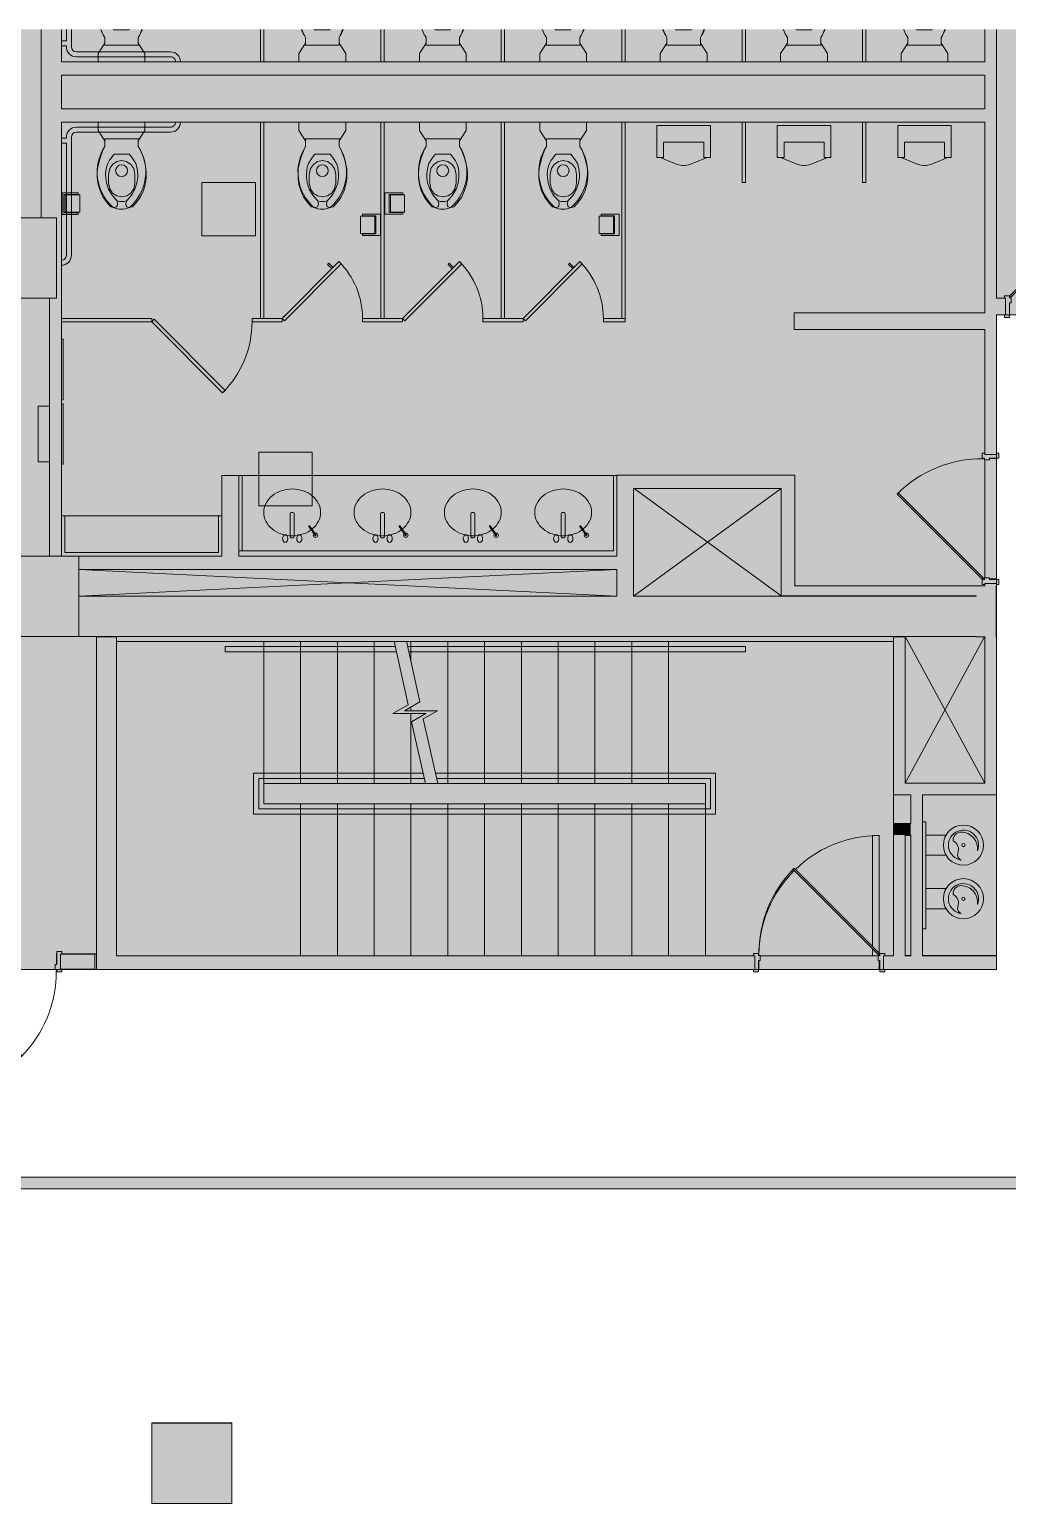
# Model space of a CAD drawing. Header units: inches. Extents: x 0 to 1865, y 0 to 1094.
# Drawn here: x 1032.5 to 1324.8, y 653.4 to 1093.8 of the extents above; entities that cross this region are included whole.
import ezdxf

# ---------------------------------------------------------------- set-up
doc = ezdxf.new("R2010")
doc.units = ezdxf.units.IN
doc.header["$MEASUREMENT"] = 0
for name, color, linetype, lineweight in [('A-DETL', 90, 'Continuous', 9), ('A-DETL-GENF', 92, 'Continuous', 9), ('A-DOOR', 31, 'Continuous', 13), ('A-WALL', 113, 'Continuous', 13), ('A-WALL-PATT', 111, 'Continuous', 13), ('B-CL', 7, 'Continuous', 9), ('CORE', 7, 'Continuous', 9), ('I-WALL', 2, 'Continuous', 13), ('S-COLS', 52, 'Continuous', 13), ('Victor Bldg - 5th Floor_LINK_dwg', 8, 'Continuous', 9)]:
    doc.layers.add(name, color=color, linetype=linetype, lineweight=lineweight)

# ---------------------------------------------------------------- blocks, each defined once
blk = doc.blocks.new('Victor Bldg - 5th Floor_LINK_dwg_DRL36-8067910-Level XX  DEMOLITION')
at = {"layer": 'CORE'}
for p, q in [((0, 36), (0, 0.8)), ((0, 0.7), (0, 0.13))]:
    blk.add_line(p, q, dxfattribs=at)
at = {"layer": 'CORE', "flags": 128}
for points in [[(-2, 2.8), (-2, 36), (0, 36)], [(-0.32, 0), (-2, 0), (-2, 2.1)]]:
    blk.add_lwpolyline(points, dxfattribs=at)
at = {"layer": 'CORE'}
for start, end in [(93.1798, 134.0968), (134.8935, 179.8004)]:
    blk.add_arc((0, 0), 36, start, end, dxfattribs=at)
blk = doc.blocks.new('Victor Bldg - 5th Floor_LINK_dwg_AH13F-8067911-Level XX  DEMOLITION')
at = {"layer": 'CORE'}
for p, q in [((1110.41, 949.08), (1110.41, 942.39)), ((1111.28, 949.53), (1110.71, 949.53)), ((1111.58, 942.39), (1111.58, 949.08)), ((1110.71, 941.94), (1111.28, 941.94))]:
    blk.add_line(p, q, dxfattribs=at)
for centre, start_param, end_param in [((1110.71, 949.08), 0, 1.570796), ((1111.28, 949.08), 4.712389, 6.283185), ((1110.71, 942.39), 1.570796, 3.141593), ((1111.28, 942.39), 3.141593, 4.712389)]:
    blk.add_ellipse(centre, major_axis=(0, 0.45), ratio=0.666667, start_param=start_param, end_param=end_param, dxfattribs=at)
for centre in [(1108.92, 941.72), (1113.12, 941.72)]:
    blk.add_ellipse(centre, major_axis=(0, 1.17), ratio=0.666667, dxfattribs=at)
blk = doc.blocks.new('Victor Bldg - 5th Floor_LINK_dwg_AH13F-8067912-Level XX  DEMOLITION')
at = {"layer": 'CORE'}
for p, q in [((1137.41, 949.08), (1137.41, 942.39)), ((1138.28, 949.53), (1137.71, 949.53)), ((1138.58, 942.39), (1138.58, 949.08)), ((1137.71, 941.94), (1138.28, 941.94))]:
    blk.add_line(p, q, dxfattribs=at)
for centre, start_param, end_param in [((1137.71, 949.08), 0, 1.570796), ((1138.28, 949.08), 4.712389, 6.283185), ((1137.71, 942.39), 1.570796, 3.141593), ((1138.28, 942.39), 3.141593, 4.712389)]:
    blk.add_ellipse(centre, major_axis=(0, 0.45), ratio=0.666667, start_param=start_param, end_param=end_param, dxfattribs=at)
for centre in [(1135.92, 941.72), (1140.12, 941.72)]:
    blk.add_ellipse(centre, major_axis=(0, 1.17), ratio=0.666667, dxfattribs=at)
blk = doc.blocks.new('Victor Bldg - 5th Floor_LINK_dwg_AH13F-8067913-Level XX  DEMOLITION')
at = {"layer": 'CORE'}
for p, q in [((1191.41, 949.08), (1191.41, 942.39)), ((1192.28, 949.53), (1191.71, 949.53)), ((1192.58, 942.39), (1192.58, 949.08)), ((1191.71, 941.94), (1192.28, 941.94))]:
    blk.add_line(p, q, dxfattribs=at)
for centre, start_param, end_param in [((1191.71, 949.08), 0, 1.570796), ((1192.28, 949.08), 4.712389, 6.283185), ((1191.71, 942.39), 1.570796, 3.141593), ((1192.28, 942.39), 3.141593, 4.712389)]:
    blk.add_ellipse(centre, major_axis=(0, 0.45), ratio=0.666667, start_param=start_param, end_param=end_param, dxfattribs=at)
for centre in [(1189.92, 941.72), (1194.12, 941.72)]:
    blk.add_ellipse(centre, major_axis=(0, 1.17), ratio=0.666667, dxfattribs=at)
blk = doc.blocks.new('Victor Bldg - 5th Floor_LINK_dwg_AH13F-8067914-Level XX  DEMOLITION')
at = {"layer": 'CORE'}
for p, q in [((1164.41, 949.08), (1164.41, 942.39)), ((1165.28, 949.53), (1164.71, 949.53)), ((1165.58, 942.39), (1165.58, 949.08)), ((1164.71, 941.94), (1165.28, 941.94))]:
    blk.add_line(p, q, dxfattribs=at)
for centre, start_param, end_param in [((1164.71, 949.08), 0, 1.570796), ((1165.28, 949.08), 4.712389, 6.283185), ((1164.71, 942.39), 1.570796, 3.141593), ((1165.28, 942.39), 3.141593, 4.712389)]:
    blk.add_ellipse(centre, major_axis=(0, 0.45), ratio=0.666667, start_param=start_param, end_param=end_param, dxfattribs=at)
for centre in [(1162.92, 941.72), (1167.12, 941.72)]:
    blk.add_ellipse(centre, major_axis=(0, 1.17), ratio=0.666667, dxfattribs=at)
blk = doc.blocks.new('Victor Bldg - 5th Floor_LINK_dwg_TOILETWP-8067920-Level XX  DEMOLITION')
at = {"layer": 'CORE', "flags": 128}
for points in [[(7.25, 5), (5.62, 5), (2.5, 7), (0, 7)], [(5.43, 5.11), (4.97, 5.11), (4.97, -5.04), (5.43, -5.04)], [(8.12, -5.46), (10.63, -6.42), (12.51, -6.92), (13.83, -7.19), (15.03, -7.26), (16.87, -7.26), (18.65, -6.98), (20.47, -6.44), (22.28, -5.58), (23.44, -4.8), (24.31, -4.1), (25.28, -3.19), (25.51, -2.28), (25.47, -2.01), (25.3, -1.48), (24.97, -1.3), (24.53, -1.17), (23.54, -1.33), (22.24, -2.55), (21.51, -3.05), (20.03, -3.89), (18.15, -4.51), (16.56, -4.74), (15.6, -4.76), (14.51, -4.67), (13.47, -4.49), (12.4, -4.14), (11.6, -3.67), (10.47, -2.94), (9.53, -2.21), (9.53, 2.3), (10.47, 3.03), (11.6, 3.77), (12.4, 4.23), (13.47, 4.59), (14.51, 4.77), (15.6, 4.85), (16.56, 4.84), (18.15, 4.6), (20.03, 3.98), (21.51, 3.14), (22.24, 2.64), (23.54, 1.43), (24.53, 1.27), (24.97, 1.39), (25.3, 1.57), (25.47, 2.11), (25.51, 2.37), (25.28, 3.28), (24.31, 4.19), (23.44, 4.89), (22.28, 5.68), (20.47, 6.53), (18.65, 7.07), (16.87, 7.35), (15.03, 7.35), (13.83, 7.28), (12.51, 7.01), (10.63, 6.51), (8.12, 5.55)], [(22.31, -0.02), (21.99, 1.55), (21.18, 2.81), (19.9, 3.63), (18.1, 4), (15.65, 4), (13.85, 3.63), (12.61, 2.77), (11.74, 1.51), (11.44, 0)], [(22.31, 0.11), (21.99, -1.46), (21.18, -2.72), (19.9, -3.54), (18.1, -3.9), (15.65, -3.9), (13.85, -3.54), (12.61, -2.68), (11.74, -1.41), (11.44, 0.09)], [(0, -7), (2.5, -7), (5.62, -5), (7.25, -5)]]:
    blk.add_lwpolyline(points, dxfattribs=at)
at = {"layer": 'CORE'}
blk.add_circle((14.5, 0), 1.77, dxfattribs=at)
for centre, radius, start, end in [((14.87, -6.83), 14.07, 40.8531, 122.7754), ((18.78, 0), 4.96, 344.4353, 16.8577), ((20.02, 0), 5.98, 335.3815, 23.3669), ((14.91, 6.75), 14.03, 236.9216, 318.7734)]:
    blk.add_arc(centre, radius, start, end, dxfattribs=at)
blk = doc.blocks.new('Victor Bldg - 5th Floor_LINK_dwg_AG131-8067921-Level XX  DEMOLITION')
at = {"layer": 'CORE'}
for p, q in [((1257, 1055.54), (1262.11, 1053.49)), ((1271, 1055.54), (1265.89, 1053.49))]:
    blk.add_line(p, q, dxfattribs=at)
at = {"layer": 'CORE', "flags": 128}
blk.add_lwpolyline([(1256, 1055.54), (1256, 1065.14), (1272, 1065.14), (1272, 1055.54), (1270, 1055.54), (1270, 1060.16), (1258, 1060.16), (1258, 1055.54)], close=True, dxfattribs=at)
at = {"layer": 'CORE'}
blk.add_ellipse((1264, 1056.13), major_axis=(4, 0), ratio=0.75, start_param=4.220783, end_param=5.203995, dxfattribs=at)
blk = doc.blocks.new('Victor Bldg - 5th Floor_LINK_dwg_AG131-8067922-Level XX  DEMOLITION')
at = {"layer": 'CORE'}
for p, q in [((1221, 1055.54), (1226.11, 1053.49)), ((1235, 1055.54), (1229.89, 1053.49))]:
    blk.add_line(p, q, dxfattribs=at)
at = {"layer": 'CORE', "flags": 128}
blk.add_lwpolyline([(1220, 1055.54), (1220, 1065.14), (1236, 1065.14), (1236, 1055.54), (1234, 1055.54), (1234, 1060.16), (1222, 1060.16), (1222, 1055.54)], close=True, dxfattribs=at)
at = {"layer": 'CORE'}
blk.add_ellipse((1228, 1056.13), major_axis=(4, 0), ratio=0.75, start_param=4.220783, end_param=5.203995, dxfattribs=at)
blk = doc.blocks.new('Victor Bldg - 5th Floor_LINK_dwg_AG131-8067923-Level XX  DEMOLITION')
at = {"layer": 'CORE'}
for p, q in [((1293, 1055.54), (1298.11, 1053.49)), ((1307, 1055.54), (1301.89, 1053.49))]:
    blk.add_line(p, q, dxfattribs=at)
at = {"layer": 'CORE', "flags": 128}
blk.add_lwpolyline([(1292, 1055.54), (1292, 1065.14), (1308, 1065.14), (1308, 1055.54), (1306, 1055.54), (1306, 1060.16), (1294, 1060.16), (1294, 1055.54)], close=True, dxfattribs=at)
at = {"layer": 'CORE'}
blk.add_ellipse((1300, 1056.13), major_axis=(4, 0), ratio=0.75, start_param=4.220783, end_param=5.203995, dxfattribs=at)
blk = doc.blocks.new('Victor Bldg - 5th Floor_LINK_dwg_TOILETWP-V1-Level XX  DEMOLITION')
at = {"layer": 'CORE'}
for p, q in [((9.67, 6.15), (8.12, 5.55)), ((8.12, -5.46), (9.67, -6.06))]:
    blk.add_line(p, q, dxfattribs=at)
at = {"layer": 'CORE', "flags": 128}
for points in [[(7.25, 5), (5.63, 5), (2.5, 7), (0, 7)], [(5.43, 5.11), (4.97, 5.11), (4.97, -5.04), (5.43, -5.04)], [(9.67, -2.32), (9.53, -2.21), (9.53, 2.3), (9.67, 2.42)], [(0, -7), (2.5, -7), (5.63, -5), (7.25, -5)]]:
    blk.add_lwpolyline(points, dxfattribs=at)
at = {"layer": 'CORE'}
for centre, radius, start, end in [((14.87, -6.83), 14.07, 111.6848, 122.7754), ((14.91, 6.75), 14.03, 236.9216, 248.0767)]:
    blk.add_arc(centre, radius, start, end, dxfattribs=at)
blk = doc.blocks.new('Victor Bldg - 5th Floor_LINK_dwg-6972324-Level XX  DEMOLITION')
at = {"layer": 'B-CL'}
blk.add_line((1069, 677.43), (1069, 677.5), dxfattribs=at)
at = {"layer": 'B-CL', "flags": 128}
blk.add_lwpolyline([(1069, 677.5), (1093, 677.5), (1093, 677.43)], dxfattribs=at)
at = {"layer": 'CORE'}
for p, q in [((1044.99, 1088.61), (1044.99, 1093.8)), ((1101.5, 1093.8), (1101.5, 1084.12)), ((1102.5, 1093.8), (1102.5, 1084.12)), ((1137.5, 1093.8), (1137.5, 1084.12)), ((1138.5, 1093.8), (1138.5, 1084.12)), ((1173.5, 1093.8), (1173.5, 1084.12)), ((1174.5, 1093.8), (1174.5, 1084.12)), ((1209.5, 1093.8), (1209.5, 1084.12)), ((1210.5, 1093.8), (1210.5, 1084.12)), ((1245.5, 1093.8), (1245.5, 1084.12)), ((1246.5, 1093.8), (1246.5, 1084.12)), ((1281.5, 1093.8), (1281.5, 1084.12)), ((1282.5, 1093.8), (1282.5, 1084.12)), ((1074.63, 1087.12), (1046.48, 1087.12)), ((1046.48, 1085.63), (1074.63, 1085.63)), ((1101.5, 1007.5), (1101.5, 1066.12)), ((1102.5, 1007.5), (1102.5, 1066.12)), ((1137.5, 1007.5), (1137.5, 1066.12)), ((1138.5, 1007.5), (1138.5, 1066.12)), ((1173.5, 1007.5), (1173.5, 1066.12)), ((1174.5, 1007.5), (1174.5, 1066.12)), ((1209.5, 1007.5), (1209.5, 1066.12)), ((1044.99, 1061.64), (1044.99, 1026.34)), ((1046.48, 1064.62), (1074.63, 1064.62)), ((1074.63, 1063.13), (1046.48, 1063.13)), ((1044.98, 1045.03), (1046.48, 1045.03)), ((1044.98, 1044.53), (1046.48, 1044.53)), ((1044.98, 1044.43), (1046.48, 1044.43)), ((1043.5, 1026.28), (1043.5, 1038.78)), ((1046.48, 1039.2), (1044.98, 1039.2)), ((1044.98, 1039.03), (1046.48, 1039.03)), ((1044.98, 1038.53), (1046.48, 1038.53)), ((1318, 965.19), (1318, 929.94)), ((1319.38, 965.63), (1321.5, 965.63)), ((1095, 960.5), (1208, 960.5)), ((1096, 960.5), (1096, 938)), ((1257.13, 956.69), (1213, 924.5)), ((1213.26, 956.69), (1257.19, 924.64)), ((1090, 948.5), (1042, 948.5)), ((1047.22, 924.51), (1208, 932.5)), ((1208, 924.5), (1047.22, 932.49)), ((1319.38, 929.63), (1321.5, 929.63)), ((1261.18, 927.62), (1318, 927.62)), ((1321.5, 912.38), (1321.5, 927.56)), ((1257.38, 924.56), (1257.38, 924.5)), ((1052.5, 912.5), (1052.5, 912.38)), ((1294.25, 912.38), (1294.25, 912.5)), ((1318, 868.63), (1294.25, 912.5)), ((1317.93, 912.38), (1294.25, 868.63)), ((1290.75, 911), (1058.5, 911)), ((1113.5, 868.5), (1113.5, 911)), ((1124.5, 868.5), (1124.5, 911)), ((1135.5, 868.5), (1135.5, 911)), ((1146.5, 904.93), (1146.5, 911)), ((1157.5, 868.5), (1157.5, 911)), ((1168.5, 868.5), (1168.5, 911)), ((1179.5, 868.5), (1179.5, 911)), ((1190.5, 868.5), (1190.5, 911)), ((1201.5, 868.5), (1201.5, 911)), ((1212.5, 868.5), (1212.5, 911)), ((1223.5, 868.5), (1223.5, 911)), ((1146.5, 890.27), (1146.5, 891.38)), ((1146.5, 868.5), (1146.5, 889.43)), ((1150.23, 871.6), (1099.4, 871.6)), ((1290.75, 856.63), (1290.75, 865.13)), ((1103.05, 862.5), (1102.5, 862.5)), ((1113.5, 817), (1113.5, 862.5)), ((1124.5, 817), (1124.5, 862.5)), ((1135.5, 817), (1135.5, 862.5)), ((1146.5, 817), (1146.5, 862.5)), ((1157.5, 817), (1157.5, 862.5)), ((1168.5, 817), (1168.5, 862.5)), ((1179.5, 817), (1179.5, 862.5)), ((1190.5, 817), (1190.5, 862.5)), ((1201.5, 817), (1201.5, 862.5)), ((1212.5, 817), (1212.5, 862.5)), ((1223.5, 817), (1223.5, 862.5)), ((1294.25, 853), (1295.88, 853)), ((1300.38, 853.12), (1306.68, 853.12)), ((1300.38, 847.12), (1306.68, 847.12)), ((1300.38, 837.12), (1306.68, 837.12)), ((1300.38, 831.12), (1306.68, 831.12)), ((1052.5, 817.63), (1042.13, 817.63)), ((1250.88, 817), (1286.13, 817)), ((1295.88, 817.13), (1294.25, 817.13)), ((1321.5, 817), (1321.5, 817.13)), ((1042.13, 813), (1052.5, 813))]:
    blk.add_line(p, q, dxfattribs=at)
at = {"layer": 'CORE', "flags": 128}
for points in [[(1043.5, 1093.8), (1043.5, 1090.39), (1042, 1090.39)], [(1042, 1088.9), (1043.5, 1088.9), (1043.5, 1088.61)], [(1210.5, 1007.5), (1204, 1007.5), (1204, 1006.5), (1210.5, 1006.5), (1210.5, 1066.12)], [(1245.5, 1066.12), (1245.5, 1048.12), (1246.5, 1048.12), (1246.5, 1066.12)], [(1281.5, 1066.12), (1281.5, 1048.12), (1282.5, 1048.12), (1282.5, 1066.12)], [(1042, 1061.35), (1043.5, 1061.35), (1043.5, 1061.64)], [(1043.5, 1026.34), (1043.5, 1059.86), (1042, 1059.86)], [(1044.96, 1038.53), (1042.23, 1038.53), (1042.23, 1045.03), (1044.96, 1045.03)], [(1044.96, 1044.53), (1042.73, 1044.53), (1042.73, 1039.03), (1044.96, 1039.03)], [(1044.96, 1039.2), (1043.1, 1039.2), (1043.1, 1044.43), (1044.96, 1044.43)], [(1046.48, 1044.53), (1046.98, 1044.53), (1046.98, 1045.03), (1046.48, 1045.03)], [(1046.48, 1044.43), (1047.5, 1044.43), (1047.5, 1039.2), (1046.48, 1039.2)], [(1046.48, 1039.03), (1046.98, 1039.03), (1046.98, 1038.53), (1046.48, 1038.53)], [(1108, 1007.5), (1124.97, 1024.47), (1125.68, 1023.76)], [(1108, 1006.5), (1108, 1007.5), (1108.71, 1006.79), (1125.68, 1023.76)], [(1123.2, 1022.7), (1121.92, 1023.99), (1121.57, 1023.63), (1122.85, 1022.35)], [(1159.2, 1022.7), (1157.92, 1023.99), (1157.57, 1023.63), (1158.85, 1022.35)], [(1195.2, 1022.7), (1193.92, 1023.99), (1193.57, 1023.63), (1194.85, 1022.35)], [(1042, 1007.5), (1069, 1007.5), (1069, 1006.5), (1069.71, 1007.21), (1090.92, 985.99), (1090.21, 985.29), (1069, 1006.5), (1042, 1006.5)], [(1108.71, 1008.21), (1108, 1007.5), (1099, 1007.5), (1099, 1006.5), (1108, 1006.5)], [(1042, 1001.32), (1042.56, 1001.32), (1042.56, 983.19), (1042, 983.19)], [(1038.5, 964.63), (1035.06, 964.63), (1035.06, 981.26), (1038.5, 981.26)], [(1042, 963.94), (1042.56, 963.94), (1042.56, 981.94), (1042, 981.94)], [(1321.5, 929.44), (1321.5, 929.63), (1321.5, 965.63), (1321.5, 965.69)], [(1207, 960.5), (1207, 938), (1095, 938)], [(1089, 948.5), (1089, 937.5), (1043, 937.5), (1043, 948.5)], [(1257.29, 924.56), (1257.38, 924.5), (1257.38, 924.56)], [(1142.2, 907.9), (1090.93, 907.9), (1090.93, 909.45), (1141.87, 909.45)], [(1102.5, 911), (1102.5, 868.5), (1102.5, 862.5), (1234.5, 862.5), (1234.5, 868.5), (1102.5, 868.5), (1234.5, 868.5), (1234.5, 862.5)], [(1150.83, 868.55), (1146.67, 886.98), (1150.92, 889.43), (1141.1, 889.43), (1145.64, 892.05), (1141.52, 911.05)], [(1154.48, 868.55), (1150.15, 887.81), (1154.4, 890.27), (1144.58, 890.27), (1149.12, 892.89), (1145.17, 911.05)], [(1145.52, 909.45), (1246.5, 909.45), (1246.5, 907.9), (1145.85, 907.9)], [(1099.45, 871.6), (1099.45, 859.4), (1174.57, 859.4), (1237.5, 859.4), (1237.5, 871.6), (1153.88, 871.6)], [(1154.18, 870.05), (1236, 870.05), (1236, 860.95), (1174.23, 860.95), (1101, 860.95), (1101, 870.05), (1150.53, 870.05)], [(1234.5, 817), (1234.5, 862.5), (1102.5, 862.5), (1102.5, 868.5)], [(1299.38, 817.13), (1321.5, 817.13), (1321.5, 865.13)], [(1299.38, 857.12), (1300.38, 857.12), (1300.38, 825.12), (1299.38, 825.12)], [(1040.63, 817.63), (1040.5, 817.63), (1040.5, 814.44)], [(1250.38, 813), (1250.45, 813), (1286.45, 813), (1286.45, 815.63)], [(1286.45, 815.63), (1286.45, 813), (1286.63, 813)]]:
    blk.add_lwpolyline(points, dxfattribs=at)
for points in [[(1084, 1032.12), (1084, 1048.12), (1100, 1048.12), (1100, 1032.12)], [(1144.03, 1038.63), (1138.65, 1038.63), (1138.65, 1045), (1144.03, 1045), (1144.03, 1044.5), (1139.97, 1044.5), (1139.97, 1039.13), (1144.03, 1039.13)], [(1144.54, 1044.38), (1140.34, 1044.38), (1140.34, 1039.27), (1144.54, 1039.27)], [(1131.46, 1032.87), (1135.66, 1032.87), (1135.66, 1037.98), (1131.46, 1037.98)], [(1131.97, 1038.63), (1137.35, 1038.63), (1137.35, 1032.25), (1131.97, 1032.25), (1131.97, 1032.75), (1136.03, 1032.75), (1136.03, 1038.13), (1131.97, 1038.13)], [(1202.8, 1032.87), (1207, 1032.87), (1207, 1037.98), (1202.8, 1037.98)], [(1203.31, 1038.63), (1208.69, 1038.63), (1208.69, 1032.25), (1203.31, 1032.25), (1203.31, 1032.75), (1207.37, 1032.75), (1207.37, 1038.13), (1203.31, 1038.13)], [(1132, 1006.5), (1132, 1007.5), (1144, 1007.5), (1144.71, 1006.79), (1161.68, 1023.76), (1160.97, 1024.47), (1144, 1007.5), (1144, 1006.5)], [(1197.68, 1023.76), (1196.97, 1024.47), (1180, 1007.5), (1168, 1007.5), (1168, 1006.5), (1180, 1006.5), (1180, 1007.5), (1180.71, 1006.79)], [(1117, 951.5), (1101, 951.5), (1101, 967.5), (1117, 967.5)], [(1115.97, 945.3), (1117.82, 942.62)], [(1116.24, 945.46), (1118.08, 942.78)], [(1142.97, 945.3), (1144.82, 942.62)], [(1143.24, 945.46), (1145.08, 942.78)], [(1169.97, 945.3), (1171.82, 942.62)], [(1170.24, 945.46), (1172.08, 942.78)], [(1196.97, 945.3), (1198.82, 942.62)], [(1197.24, 945.46), (1199.08, 942.78)], [(1250.45, 815.63), (1250.45, 813)]]:
    blk.add_lwpolyline(points, close=True, dxfattribs=at)
at = {"layer": 'CORE'}
for centre, radius in [((1117.95, 942.7), 0.667), ((1117.95, 942.7), 0.667), ((1144.95, 942.7), 0.667), ((1144.95, 942.7), 0.667), ((1171.95, 942.7), 0.667), ((1171.95, 942.7), 0.667), ((1198.95, 942.7), 0.667), ((1198.95, 942.7), 0.667), ((1311.63, 850.12), 6), ((1311.63, 850.12), 0.5), ((1311.63, 834.12), 6), ((1311.63, 834.12), 0.5)]:
    blk.add_circle(centre, radius, dxfattribs=at)
for centre, radius, start, end in [((1046.48, 1088.61), 2.98, 180, 270), ((1046.48, 1088.61), 1.49, 180, 270), ((1074.63, 1084.13), 2.98, 359.8525, 90), ((1074.63, 1084.13), 1.49, 359.7049, 90), ((1074.63, 1066.12), 2.98, 270, 0.1475), ((1074.63, 1066.12), 1.49, 270, 0.2951), ((1046.48, 1061.64), 2.98, 90, 180), ((1046.48, 1061.64), 1.49, 90, 180), ((1042.01, 1026.34), 2.98, 269.8525, 0), ((1042.01, 1026.34), 1.49, 269.7049, 0), ((1108, 1007.5), 24, 0, 45), ((1144, 1007.5), 24, 0, 45), ((1180, 1007.5), 24, 0, 45), ((1069, 1006.5), 30, 315, 360), ((1110.45, 947.85), 8.59, 108.8354, 129.4725), ((1111, 946.23), 10.29, 90, 108.8354), ((1111, 946.23), 10.29, 71.1646, 90), ((1111.55, 947.85), 8.59, 50.5275, 71.1646), ((1137.45, 947.85), 8.59, 108.8354, 129.4725), ((1138, 946.23), 10.29, 90, 108.8354), ((1138, 946.23), 10.29, 71.1646, 90), ((1138.55, 947.85), 8.59, 50.5275, 71.1646), ((1164.45, 947.85), 8.59, 108.8354, 129.4725), ((1165, 946.23), 10.29, 90, 108.8354), ((1165, 946.23), 10.29, 71.1646, 90), ((1165.55, 947.85), 8.59, 50.5275, 71.1646), ((1191.45, 947.85), 8.59, 108.8354, 129.4725), ((1192, 946.23), 10.29, 90, 108.8354), ((1192, 946.23), 10.29, 71.1646, 90), ((1192.55, 947.85), 8.59, 50.5275, 71.1646), ((1108.3, 949.53), 5.8, 153.2988, 180), ((1109.61, 948.87), 7.26, 129.4725, 153.2988), ((1112.39, 948.87), 7.26, 26.7012, 50.5275), ((1113.7, 949.53), 5.8, 0, 26.7012), ((1135.3, 949.53), 5.8, 153.2988, 180), ((1136.61, 948.87), 7.26, 129.4725, 153.2988), ((1139.39, 948.87), 7.26, 26.7012, 50.5275), ((1140.7, 949.53), 5.8, 0, 26.7012), ((1162.3, 949.53), 5.8, 153.2988, 180), ((1163.61, 948.87), 7.26, 129.4725, 153.2988), ((1166.39, 948.87), 7.26, 26.7012, 50.5275), ((1167.7, 949.53), 5.8, 0, 26.7012), ((1189.3, 949.53), 5.8, 153.2988, 180), ((1190.61, 948.87), 7.26, 129.4725, 153.2988), ((1193.39, 948.87), 7.26, 26.7012, 50.5275), ((1194.7, 949.53), 5.8, 0, 26.7012), ((1108.3, 949.53), 5.8, 180, 206.7012), ((1109.61, 950.18), 7.26, 206.7012, 230.5275), ((1112.39, 950.18), 7.26, 309.4725, 333.2988), ((1113.7, 949.53), 5.8, 333.2988, 0), ((1135.3, 949.53), 5.8, 180, 206.7012), ((1136.61, 950.18), 7.26, 206.7012, 230.5275), ((1139.39, 950.18), 7.26, 309.4725, 333.2988), ((1140.7, 949.53), 5.8, 333.2988, 0), ((1162.3, 949.53), 5.8, 180, 206.7012), ((1163.61, 950.18), 7.26, 206.7012, 230.5275), ((1166.39, 950.18), 7.26, 309.4725, 333.2988), ((1167.7, 949.53), 5.8, 333.2988, 0), ((1189.3, 949.53), 5.8, 180, 206.7012), ((1190.61, 950.18), 7.26, 206.7012, 230.5275), ((1193.39, 950.18), 7.26, 309.4725, 333.2988), ((1194.7, 949.53), 5.8, 333.2988, 0), ((1110.45, 951.21), 8.59, 230.5275, 251.1646), ((1111, 952.82), 10.29, 251.1646, 270), ((1111, 952.82), 10.29, 270, 288.8354), ((1111.55, 951.21), 8.59, 288.8354, 309.4725), ((1116.1, 945.39), 0.167, 12.1914, 237.3508), ((1116.1, 945.39), 0.167, 12.1914, 237.3508), ((1117.95, 942.7), 0.167, 191.6829, 56.8423), ((1117.95, 942.7), 0.167, 191.6829, 56.8423), ((1137.45, 951.21), 8.59, 230.5275, 251.1646), ((1138, 952.82), 10.29, 251.1646, 270), ((1138, 952.82), 10.29, 270, 288.8354), ((1138.55, 951.21), 8.59, 288.8354, 309.4725), ((1143.1, 945.39), 0.167, 12.1914, 237.3508), ((1143.1, 945.39), 0.167, 12.1914, 237.3508), ((1144.95, 942.7), 0.167, 191.6829, 56.8423), ((1144.95, 942.7), 0.167, 191.6829, 56.8423), ((1164.45, 951.21), 8.59, 230.5275, 251.1646), ((1165, 952.82), 10.29, 251.1646, 270), ((1165, 952.82), 10.29, 270, 288.8354), ((1165.55, 951.21), 8.59, 288.8354, 309.4725), ((1170.1, 945.39), 0.167, 12.1914, 237.3508), ((1170.1, 945.39), 0.167, 12.1914, 237.3508), ((1171.95, 942.7), 0.167, 191.6829, 56.8423), ((1171.95, 942.7), 0.167, 191.6829, 56.8423), ((1191.45, 951.21), 8.59, 230.5275, 251.1646), ((1192, 952.82), 10.29, 251.1646, 270), ((1192, 952.82), 10.29, 270, 288.8354), ((1192.55, 951.21), 8.59, 288.8354, 309.4725), ((1197.1, 945.39), 0.167, 12.1914, 237.3508), ((1197.1, 945.39), 0.167, 12.1914, 237.3508), ((1198.95, 942.7), 0.167, 191.6829, 56.8423), ((1198.95, 942.7), 0.167, 191.6829, 56.8423), ((1311.63, 850.12), 4.5, 337.8836, 261.735), ((1310.91, 851.65), 2.38, 89.6651, 186.1474), ((1307.28, 848.8), 2.88, 336.5344, 64.0013), ((1310.88, 849.07), 4.95, 352.5494, 89.5664), ((1311.51, 847.22), 1.64, 164.7948, 251.1974), ((1311.63, 834.12), 4.5, 337.8836, 261.735), ((1310.91, 835.65), 2.38, 89.6651, 186.1474), ((1310.88, 833.07), 4.95, 352.5494, 89.5664), ((1307.28, 832.8), 2.88, 336.5344, 64.0013), ((1311.51, 831.22), 1.64, 164.7948, 251.1974)]:
    blk.add_arc(centre, radius, start, end, dxfattribs=at)
for name, p, rotation in [('Victor Bldg - 5th Floor_LINK_dwg_TOILETWP-V1-Level XX  DEMOLITION', (1060, 1084.12), 90), ('Victor Bldg - 5th Floor_LINK_dwg_TOILETWP-V1-Level XX  DEMOLITION', (1120, 1084.12), 90), ('Victor Bldg - 5th Floor_LINK_dwg_TOILETWP-V1-Level XX  DEMOLITION', (1156, 1084.12), 90), ('Victor Bldg - 5th Floor_LINK_dwg_TOILETWP-V1-Level XX  DEMOLITION', (1192, 1084.12), 90), ('Victor Bldg - 5th Floor_LINK_dwg_TOILETWP-V1-Level XX  DEMOLITION', (1228, 1084.12), 90), ('Victor Bldg - 5th Floor_LINK_dwg_TOILETWP-V1-Level XX  DEMOLITION', (1264, 1084.12), 90), ('Victor Bldg - 5th Floor_LINK_dwg_TOILETWP-V1-Level XX  DEMOLITION', (1300, 1084.12), 90), ('Victor Bldg - 5th Floor_LINK_dwg_TOILETWP-8067920-Level XX  DEMOLITION', (1060, 1066.12), 270), ('Victor Bldg - 5th Floor_LINK_dwg_TOILETWP-8067920-Level XX  DEMOLITION', (1120, 1066.12), 270), ('Victor Bldg - 5th Floor_LINK_dwg_TOILETWP-8067920-Level XX  DEMOLITION', (1156, 1066.12), 270), ('Victor Bldg - 5th Floor_LINK_dwg_TOILETWP-8067920-Level XX  DEMOLITION', (1192, 1066.12), 270)]:
    blk.add_blockref(name, p, dxfattribs=dict(rotation=rotation))
for name, p in [('Victor Bldg - 5th Floor_LINK_dwg_AG131-8067922-Level XX  DEMOLITION', (0, 0)), ('Victor Bldg - 5th Floor_LINK_dwg_AG131-8067921-Level XX  DEMOLITION', (0, 0)), ('Victor Bldg - 5th Floor_LINK_dwg_AG131-8067923-Level XX  DEMOLITION', (0, 0)), ('Victor Bldg - 5th Floor_LINK_dwg_AH13F-8067911-Level XX  DEMOLITION', (0, 0)), ('Victor Bldg - 5th Floor_LINK_dwg_AH13F-8067912-Level XX  DEMOLITION', (0, 0)), ('Victor Bldg - 5th Floor_LINK_dwg_AH13F-8067914-Level XX  DEMOLITION', (0, 0)), ('Victor Bldg - 5th Floor_LINK_dwg_AH13F-8067913-Level XX  DEMOLITION', (0, 0)), ('Victor Bldg - 5th Floor_LINK_dwg_DRL36-8067910-Level XX  DEMOLITION', (1286.45, 817))]:
    blk.add_blockref(name, p)
blk = doc.blocks.new('Concrete-Rectangular-Column - 24_ X 24_-6973359-Level XX  DEMOLITION')
at = {"layer": 'S-COLS', "lineweight": 9}
blk.add_hatch(color=7, dxfattribs=at).paths.add_polyline_path([(12, -12), (12, 12), (-12, 12), (-12, -12)], flags=0)
at = {"layer": 'S-COLS', "color": 8, "lineweight": 20}
for p, q in [((12, 12), (-12, 12)), ((-12, 12), (-12, -12)), ((12, -12), (12, 12)), ((-12, -12), (12, -12))]:
    blk.add_line(p, q, dxfattribs=at)
blk = doc.blocks.new('Door - Single - Solid Door-6981590-Level XX  DEMOLITION')
at = {"layer": 'A-DOOR'}
h = blk.add_hatch(color=50, dxfattribs=at)
h.paths.add_polyline_path([(-15.63, -3.09), (-14.13, -3.09), (-14.13, -2.46), (-13.63, -2.46), (-13.63, -0.96), (-14.13, -0.96), (-14.13, 2.91), (-15.63, 2.91), (-15.63, 2.16), (-15.26, 2.16), (-15.26, -2.34), (-15.63, -2.34), (-15.63, -2.46)], flags=0)
h.paths.add_polyline_path([(22.12, -3.09), (23.62, -3.09), (23.62, -2.34), (23.24, -2.34), (23.24, 2.16), (23.62, 2.16), (23.62, 2.91), (22.12, 2.91), (22.12, -0.96), (21.62, -0.96), (21.62, -2.46), (22.12, -2.46)], flags=0)
at = {"layer": 'A-DOOR', "color": 8, "lineweight": 20}
for p, q in [((-15.63, 2.91), (-14.13, 2.91)), ((-15.63, 2.16), (-15.63, 2.91)), ((-14.13, 2.91), (-14.13, -0.96)), ((22.12, 2.91), (23.62, 2.91)), ((22.12, -0.96), (22.12, 2.91)), ((23.62, 2.91), (23.62, 2.16)), ((-15.63, -3.09), (-15.63, -2.34)), ((-14.13, -3.09), (-15.63, -3.09)), ((-14.13, -0.96), (-13.63, -0.96)), ((-14.13, -2.46), (-14.13, -3.09)), ((-13.63, -2.46), (-14.13, -2.46)), ((-13.65, -2.74), (-14.01, -3.09)), ((-14.01, -3.09), (11.45, -28.54)), ((11.8, -28.19), (-13.65, -2.74)), ((-13.63, -0.96), (-13.63, -2.46)), ((21.62, -0.96), (22.12, -0.96)), ((21.62, -2.46), (21.62, -0.96)), ((22.12, -2.46), (21.62, -2.46)), ((22.12, -3.09), (22.12, -2.46)), ((23.62, -3.09), (22.12, -3.09)), ((23.62, -2.34), (23.62, -3.09)), ((11.45, -28.54), (11.8, -28.19))]:
    blk.add_line(p, q, dxfattribs=at)
at = {"layer": 'A-DOOR', "lineweight": 9}
blk.add_arc((-14.01, -3.09), 36, 315, 0.5, dxfattribs=at)
blk = doc.blocks.new('Door - Single - Solid Door-6981683-Level XX  DEMOLITION')
at = {"layer": 'A-DOOR'}
h = blk.add_hatch(color=50, dxfattribs=at)
h.paths.add_polyline_path([(23.24, 2.66), (22.12, 2.66), (22.12, -0.71), (21.62, -0.71), (21.62, -2.21), (22.12, -2.21), (22.12, -2.84), (23.62, -2.84), (23.62, -2.09), (23.24, -2.09), (23.24, 1.91), (23.62, 1.91), (23.62, 2.66)], flags=0)
h.paths.add_polyline_path([(-14.13, 2.66), (-15.63, 2.66), (-15.63, 1.91), (-15.26, 1.91), (-15.26, -2.09), (-15.63, -2.09), (-15.63, -2.84), (-14.13, -2.84), (-14.13, -2.21), (-13.63, -2.21), (-13.63, -0.71), (-14.13, -0.71), (-14.13, 2.47)], flags=0)
at = {"layer": 'A-DOOR', "color": 8, "lineweight": 20}
for p, q in [((-15.63, 2.66), (-14.13, 2.66)), ((-15.63, 1.91), (-15.63, 2.66)), ((-14.13, 2.66), (-14.13, -0.71)), ((22.12, 2.66), (23.62, 2.66)), ((22.12, -0.71), (22.12, 2.66)), ((23.62, 2.66), (23.62, 1.91)), ((-15.63, -2.84), (-15.63, -2.09)), ((-14.13, -2.84), (-15.63, -2.84)), ((-14.13, -0.71), (-13.63, -0.71)), ((-14.13, -2.21), (-14.13, -2.84)), ((-13.63, -2.21), (-14.13, -2.21)), ((-13.65, -2.49), (-14.01, -2.84)), ((-14.01, -2.84), (11.45, -28.29)), ((11.8, -27.94), (-13.65, -2.49)), ((-13.63, -0.71), (-13.63, -2.21)), ((21.62, -0.71), (22.12, -0.71)), ((21.62, -2.21), (21.62, -0.71)), ((22.12, -2.21), (21.62, -2.21)), ((22.12, -2.84), (22.12, -2.21)), ((23.62, -2.84), (22.12, -2.84)), ((23.62, -2.09), (23.62, -2.84)), ((11.45, -28.29), (11.8, -27.94))]:
    blk.add_line(p, q, dxfattribs=at)
at = {"layer": 'A-DOOR', "lineweight": 9}
blk.add_arc((-14.01, -2.84), 36, 315, 0.5, dxfattribs=at)
blk = doc.blocks.new('Door - Single - Solid Door-6981945-Level XX  DEMOLITION')
at = {"layer": 'A-DOOR'}
h = blk.add_hatch(color=50, dxfattribs=at)
h.paths.add_polyline_path([(23.48, -3.16), (23.62, -3.16), (23.62, -2.41), (23.24, -2.41), (23.24, 2.59), (23.62, 2.59), (23.62, 3.34), (22.12, 3.34), (22.12, 2.71), (21.62, 2.71), (21.62, 1.21), (22.12, 1.21), (22.12, -3.16), (23.24, -3.16)], flags=0)
h.paths.add_polyline_path([(-15.26, -3.16), (-14.13, -3.16), (-14.13, 1.21), (-13.63, 1.21), (-13.63, 2.71), (-14.13, 2.71), (-14.13, 3.34), (-15.63, 3.34), (-15.63, 2.59), (-15.26, 2.59), (-15.26, -2.41), (-15.63, -2.41), (-15.63, -3.16)], flags=0)
at = {"layer": 'A-DOOR', "color": 8, "lineweight": 20}
for p, q in [((-14.01, 3.34), (11.45, 28.79)), ((11.8, 28.44), (-13.65, 2.99)), ((11.45, 28.79), (11.8, 28.44)), ((-15.63, 3.34), (-15.63, 2.59)), ((-14.13, 3.34), (-15.63, 3.34)), ((-14.13, 2.71), (-14.13, 3.34)), ((-13.63, 2.71), (-14.13, 2.71)), ((-14.13, -3.16), (-14.13, 1.21)), ((-14.13, 1.21), (-13.63, 1.21)), ((-13.65, 2.99), (-14.01, 3.34)), ((-13.63, 1.21), (-13.63, 2.71)), ((22.12, 2.71), (21.62, 2.71)), ((21.62, 2.71), (21.62, 1.21)), ((21.62, 1.21), (22.12, 1.21)), ((23.62, 3.34), (22.12, 3.34)), ((22.12, 3.34), (22.12, 2.71)), ((22.12, 1.21), (22.12, -3.16)), ((23.62, 2.59), (23.62, 3.34)), ((-15.63, -2.41), (-15.63, -3.16)), ((-15.63, -3.16), (-14.13, -3.16)), ((22.12, -3.16), (23.62, -3.16)), ((23.62, -3.16), (23.62, -2.41))]:
    blk.add_line(p, q, dxfattribs=at)
at = {"layer": 'A-DOOR', "lineweight": 9}
blk.add_arc((-14.01, 3.34), 36, 359.5, 45, dxfattribs=at)
blk = doc.blocks.new('Door - Single - Solid Door-V5-Level XX  DEMOLITION')
at = {"layer": 'A-DOOR'}
h = blk.add_hatch(color=50, dxfattribs=at)
h.paths.add_polyline_path([(-15.63, -1.66), (-15.63, -2.41), (-14.13, -2.41), (-14.13, 0.46), (-13.63, 0.46), (-13.63, 1.96), (-14.13, 1.96), (-14.13, 2.59), (-15.63, 2.59), (-15.63, 1.84), (-15.26, 1.84), (-15.26, -1.66)], flags=0)
h.paths.add_polyline_path([(21.62, 1.96), (21.62, 0.46), (22.12, 0.46), (22.12, -2.41), (23.62, -2.37), (23.62, -1.66), (23.24, -1.66), (23.24, 1.84), (23.62, 1.84), (23.62, 2.59), (22.12, 2.59), (22.12, 1.96)], flags=0)
at = {"layer": 'A-DOOR', "color": 8, "lineweight": 20}
for p, q in [((-14.01, 2.59), (11.45, 28.04)), ((11.8, 27.69), (-13.65, 2.24)), ((11.45, 28.04), (11.8, 27.69)), ((-15.63, 2.59), (-15.63, 1.84)), ((-14.13, 2.59), (-15.63, 2.59)), ((-14.13, 1.96), (-14.13, 2.59)), ((-13.63, 1.96), (-14.13, 1.96)), ((-14.13, -2.41), (-14.13, 0.46)), ((-14.13, 0.46), (-13.63, 0.46)), ((-13.65, 2.24), (-14.01, 2.59)), ((-13.63, 0.46), (-13.63, 1.96)), ((22.12, 1.96), (21.62, 1.96)), ((21.62, 1.96), (21.62, 0.46)), ((21.62, 0.46), (22.12, 0.46)), ((23.62, 2.59), (22.12, 2.59)), ((22.12, 2.59), (22.12, 1.96)), ((22.12, 0.46), (22.12, -2.41)), ((23.62, 1.84), (23.62, 2.59)), ((-15.63, -1.66), (-15.63, -2.41)), ((-15.63, -2.41), (-14.13, -2.41)), ((22.12, -2.41), (23.62, -2.41)), ((23.62, -2.41), (23.62, -1.66))]:
    blk.add_line(p, q, dxfattribs=at)
at = {"layer": 'A-DOOR', "lineweight": 9}
blk.add_arc((-14.01, 2.59), 36, 359.5, 45, dxfattribs=at)

msp = doc.modelspace()

# ---------------------------------------------------------------- hatches: boundary and pattern name
at = {"layer": 'A-DETL-GENF'}
h = msp.add_hatch(color=254, dxfattribs=at)
h.paths.add_polyline_path([(1864.71, 15.5), (1864.71, 749.5), (1858.12, 749.5), (1858.12, 714.25), (1802, 714.25), (1802, 677.43), (1813, 677.43), (1813, 653.43), (1802, 653.43), (1802, 411.93), (1641.06, 411.93), (1641.06, 27.5), (1683, 27.5), (1683, 15.5), (1738, 15.5), (1738, 27.5), (1744, 27.5), (1744, 15.5), (1799, 15.5), (1799, 27.5), (1819, 27.5), (1819, 41.5), (1843, 41.5), (1843, 27.5), (1863, 27.5), (1863, 15.5)], flags=0)
h.paths.add_polyline_path([(1799, 293.5), (1789, 293.5), (1789, 317.5), (1813, 317.5), (1813, 293.5), (1801.1, 293.5)], flags=0)
h.paths.add_polyline_path([(1491.5, 813), (1491.69, 813), (1491.69, 1093.8), (1321.5, 1093.8), (1321.5, 1013.5), (1323.88, 1013.5), (1323.88, 1014.25), (1325.38, 1014.25), (1325.38, 1013.62), (1325.88, 1013.62), (1325.88, 1012.12), (1325.38, 1012.12), (1325.38, 1008.5), (1361.63, 1008.5), (1361.63, 1012.12), (1361.13, 1012.12), (1361.13, 1013.62), (1361.63, 1013.62), (1361.63, 1014.25), (1363.13, 1014.25), (1363.13, 1013.5), (1381.5, 1013.5), (1381.5, 1064.75), (1383, 1064.75), (1383, 1064.41), (1391, 1064.41), (1391, 1039), (1407, 1039), (1407, 1034.5), (1464.5, 1034.5), (1464.5, 1037), (1485, 1037), (1485, 1064.41), (1491.5, 1064.41), (1491.5, 1001.5), (1485, 1001.5), (1485, 1029), (1464.5, 1029), (1464.5, 1030.5), (1407, 1030.5), (1407, 1027), (1391, 1027), (1391, 930.5), (1485, 930.5), (1485, 959.5), (1491.5, 959.5), (1491.5, 897.5), (1485, 897.5), (1485, 926.5), (1395, 926.5), (1395, 906.5), (1391, 906.5), (1391, 826.5), (1485, 826.5), (1485, 855.5), (1491.5, 855.5), (1491.5, 813.33)], flags=0)
h.paths.add_polyline_path([(1488.25, 813), (1488.5, 813), (1488.5, 814.5), (1488.25, 814.5), (1488.25, 813.5)], flags=0)
h.paths.add_polyline_path([(1286.63, 813), (1286.63, 815.63), (1286.13, 815.63), (1286.13, 817.13), (1286.63, 817.13), (1286.63, 817.75), (1288.13, 817.75), (1288.13, 817), (1290.75, 817), (1290.75, 856.62), (1295.88, 856.62), (1295.88, 865.12), (1290.75, 865.12), (1290.75, 912.37), (1294.25, 912.37), (1294.25, 868.62), (1318, 868.62), (1318, 912.37), (1315.44, 912.37), (1315.44, 912.5), (993.06, 912.5), (993.06, 951.5), (990.43, 951.5), (990.43, 950.75), (988.93, 950.75), (988.93, 956.13), (988.43, 956.17), (988.43, 957.63), (988.93, 957.63), (988.93, 958.25), (990.43, 958.25), (990.43, 957.5), (993.06, 957.5), (993.06, 1017.06), (1016.5, 1017.06), (1016.5, 1037.5), (1036, 1037.5), (1036, 1093.8), (867.44, 1093.8), (867.44, 957.5), (951.18, 957.5), (951.18, 958.25), (952.68, 958.25), (952.68, 957.63), (953.18, 957.63), (953.18, 956.13), (952.68, 956.13), (952.68, 950.75), (951.18, 950.75), (951.18, 951.5), (833.56, 951.5), (833.56, 907.5), (848.81, 907.5), (848.81, 908.25), (850.31, 908.25), (850.31, 905.37), (850.81, 905.37), (850.81, 904), (886.06, 904), (886.06, 905.37), (886.56, 905.37), (886.56, 908.25), (888.06, 908.25), (888.06, 907.5), (902.81, 907.5), (902.81, 951.31), (907.31, 951.31), (907.31, 817.56), (1002.88, 817.56), (1002.88, 818.31), (1004.38, 818.31), (1004.38, 814.44), (1004.88, 814.44), (1004.88, 813), (1040.13, 813), (1040.13, 814.44), (1040.63, 814.44), (1040.63, 818.31), (1042.13, 818.31), (1042.13, 817.56), (1052, 817.56), (1052, 813.06), (1042.13, 813.06), (1042.13, 813), (1052.5, 813), (1052.5, 912.37), (1058.5, 912.37), (1058.5, 817), (1248.88, 817), (1248.88, 817.75), (1250.38, 817.75), (1250.38, 817.13), (1250.88, 817.13), (1250.88, 815.63), (1250.38, 815.63), (1250.38, 813), (1286.5, 813)], flags=0)
h.paths.add_polyline_path([(962.94, 813), (1002.88, 813), (1002.88, 813.06), (902.81, 813.06), (902.81, 813), (929.68, 813)], flags=0)
h.paths.add_polyline_path([(1633.75, 813.25), (1633.75, 814.5), (1633.5, 814.5), (1633.5, 813.25)], flags=0)
h.paths.add_polyline_path([(1321.5, 817), (1321.5, 865.12), (1299.38, 865.12), (1299.38, 817), (1303.1, 817)], flags=0)
h.paths.add_polyline_path([(1295.88, 817), (1295.88, 853.12), (1294.25, 853.12), (1294.25, 817)], flags=0)
h.paths.add_polyline_path([(1737.06, 817.75), (1864.71, 817.75), (1864.71, 994.5), (1841.99, 994.5), (1841.99, 1002.5), (1843.49, 1002.5), (1843.49, 1093.8), (1737.13, 1093.8), (1737.13, 932.5), (1737.25, 932.5), (1737.25, 924.5), (1737.13, 924.5), (1737.13, 826.5), (1737.06, 826.5), (1737.06, 818.54)], flags=0)
h.paths.add_polyline_path([(1710.5, 817.75), (1710.5, 826.5), (1730.63, 826.5), (1730.63, 924.5), (1710.5, 924.5), (1710.5, 926.5), (1657.5, 926.5), (1657.5, 924.5), (1637, 924.5), (1637, 897.5), (1630.5, 897.5), (1630.5, 855.5), (1637, 855.5), (1637, 826.5), (1657.5, 826.5), (1657.5, 817.75)], flags=0)
h.paths.add_polyline_path([(1321.5, 912.37), (1321.5, 927.56), (1321.44, 927.56), (1321.44, 912.37)], flags=0)
h.paths.add_polyline_path([(996.56, 916), (1023.22, 916), (1023.22, 936.5), (1026.38, 936.5), (1026.38, 1013.5), (1016.5, 1013.5), (1016.5, 1013.56), (996.56, 1013.56), (996.56, 927.4)], flags=0)
h.paths.add_polyline_path([(1047.22, 924.5), (1208, 924.5), (1208, 932.5), (1047.22, 932.5)], flags=0)
h.paths.add_polyline_path([(1213, 924.5), (1315.44, 924.5), (1315.42, 924.56), (1257.19, 924.56), (1257.19, 956.69), (1213, 956.69), (1213, 924.56)], flags=0)
h.paths.add_polyline_path([(1291.79, 927.56), (1318, 927.56), (1318, 927.94), (1317.25, 927.94), (1317.25, 929.44), (1317.88, 929.44), (1317.88, 929.94), (1319.38, 929.94), (1319.38, 929.44), (1321.5, 929.44), (1321.5, 965.69), (1319.38, 965.69), (1319.38, 965.19), (1317.88, 965.19), (1317.88, 965.69), (1317.25, 965.69), (1317.25, 967.19), (1318, 967.19), (1318, 1004.12), (1261, 1004.12), (1261, 1009.12), (1318, 1009.12), (1318, 1066.12), (1042, 1066.12), (1042, 936.5), (1090, 936.5), (1090, 960.5), (1095, 960.5), (1095, 936.5), (1208, 936.5), (1208, 960.69), (1261.19, 960.69), (1261.19, 927.56), (1279.4, 927.56)], flags=0)
h.paths.add_polyline_path([(1710.5, 930.5), (1710.5, 932.5), (1730.63, 932.5), (1730.63, 1093.8), (1630.5, 1093.8), (1630.5, 1064.5), (1637, 1064.5), (1637, 1001.5), (1630.5, 1001.5), (1630.5, 959.5), (1637, 959.5), (1637, 932.5), (1657.5, 932.5), (1657.5, 930.5), (1698.98, 930.5)], flags=0)
h.paths.add_polyline_path([(1029.88, 936.5), (1038.5, 936.5), (1038.5, 1013.5), (1029.88, 1013.5), (1029.88, 938.81)], flags=0)
h.paths.add_polyline_path([(853, 957.5), (861.94, 957.5), (861.94, 1093.8), (838, 1093.8), (838, 1037.5), (853, 1037.5), (853, 1013.5), (838, 1013.5), (838, 957.5)], flags=0)
h.paths.add_polyline_path([(1847.99, 1002.5), (1864.71, 1002.5), (1864.71, 1045.5), (1847.99, 1045.5), (1847.99, 1026.5)], flags=0)
h.paths.add_polyline_path([(694.08, 1017), (765, 1017), (765, 1093.8), (12, 1093.8), (12, 1064.5), (34.13, 1064.5), (34.13, 1017), (493.14, 1017), (493.14, 1037.5), (517.14, 1037.5), (517.14, 1017), (668.63, 1017)], flags=0)
h.paths.add_polyline_path([(1847.99, 1052), (1864.71, 1052), (1864.71, 1093.8), (1847.99, 1093.8)], flags=0)
h.paths.add_polyline_path([(1042, 1070.12), (1318, 1070.12), (1318, 1080.12), (1042, 1080.12)], flags=0)
h.paths.add_polyline_path([(1318, 1084.12), (1318, 1093.8), (1042, 1093.8), (1042, 1084.12), (1279.4, 1084.12)], flags=0)
at = {"layer": 'A-WALL-PATT', "lineweight": 9}
for points in [[(1038.5, 1037.5), (1042, 1037.5), (1042, 1093.8), (1036, 1093.8), (1036, 1037.5)], [(1162.33, 1080.12), (1318, 1080.12), (1318, 1084.12), (1042, 1084.12), (1042, 1080.12)], [(1162.33, 1066.12), (1318, 1066.12), (1318, 1070.12), (1042, 1070.12), (1042, 1066.12)], [(1038.5, 936.5), (1042, 936.5), (1042, 1037.5), (1040.5, 1037.5), (1040.5, 1013.5), (1038.5, 1013.5), (1038.5, 938.5)], [(1279.4, 1004.12), (1318, 1004.12), (1318, 1009.12), (1261, 1009.12), (1261, 1004.12)], [(1095, 936.5), (1095, 960.5), (1090, 960.5), (1090, 936.5)], [(1208, 924.5), (1213, 924.5), (1213, 960.69), (1208, 960.69), (1208, 925.09)], [(1257.19, 956.69), (1261.19, 956.69), (1261.19, 960.69), (1213, 960.69), (1213, 956.69)], [(1261.19, 924.56), (1261.19, 956.69), (1257.19, 956.69), (1257.19, 924.56), (1260.69, 924.56)], [(1162.33, 932.5), (1208, 932.5), (1208, 936.5), (1047.22, 936.5), (1047.22, 932.5)], [(1318, 924.56), (1321.44, 924.56), (1321.44, 927.56), (1261.19, 927.56), (1261.19, 924.56), (1317.6, 924.56)], [(1315.44, 912.5), (1315.44, 924.5), (1047.22, 924.5), (1047.22, 912.5), (1291.79, 912.5)], [(1318, 912.37), (1321.44, 912.37), (1321.44, 924.56), (1315.44, 924.56), (1315.44, 912.37), (1317.6, 912.37)], [(1052.5, 817), (1058.5, 817), (1058.5, 912.37), (1052.5, 912.37), (1052.5, 818.54)], [(1290.75, 865.12), (1294.25, 865.12), (1294.25, 912.37), (1290.75, 912.37), (1290.75, 887.35)], [(1321.5, 868.62), (1321.5, 912.37), (1318, 912.37), (1318, 868.62)], [(1321.44, 865.12), (1321.5, 865.12), (1321.5, 868.62), (1294.25, 868.62), (1294.25, 865.12), (1318, 865.12)], [(1299.38, 817), (1299.38, 865.12), (1295.88, 865.12), (1295.88, 817)], [(1295.88, 853.12), (1295.88, 856.62), (1290.75, 856.62), (1290.75, 853.12), (1294.43, 853.12)], [(1294.25, 817), (1294.25, 853.12), (1290.75, 853.12), (1290.75, 817)], [(1286.5, 747.43), (1462.13, 747.43), (1462.13, 750.93), (964.81, 750.93), (964.81, 747.43), (1260.69, 747.43)]]:
    msp.add_hatch(color=7, dxfattribs=at).paths.add_polyline_path(points, flags=0)
h = msp.add_hatch(color=7, dxfattribs=at)
h.paths.add_polyline_path([(1321.44, 927.56), (1321.5, 927.56), (1321.5, 928.31), (1318, 928.31), (1318, 927.56)], flags=0)
h.paths.add_polyline_path([(1321.5, 966.81), (1321.5, 1093.8), (1318, 1093.8), (1318, 966.81)], flags=0)
h = msp.add_hatch(color=7, dxfattribs=at)
h.paths.add_polyline_path([(1362.75, 1008.5), (1381.5, 1008.5), (1381.5, 1013.5), (1362.75, 1013.5)], flags=0)
h.paths.add_polyline_path([(1321.5, 1008.5), (1324.25, 1008.5), (1324.25, 1013.5), (1321.5, 1013.5), (1321.5, 1009.12)], flags=0)
h = msp.add_hatch(color=7, dxfattribs=at)
h.paths.add_polyline_path([(1041.75, 813.06), (1052, 813.06), (1052, 817.56), (1041.75, 817.56), (1041.75, 817)], flags=0)
h.paths.add_polyline_path([(902.81, 813.06), (1003.25, 813.06), (1003.25, 817.56), (902.81, 817.56)], flags=0)
h = msp.add_hatch(color=7, dxfattribs=at)
h.paths.add_polyline_path([(1321.5, 813), (1321.5, 817), (1287.75, 817), (1287.75, 813)], flags=0)
h.paths.add_polyline_path([(1162.33, 813), (1249.25, 813), (1249.25, 817), (1052.5, 817), (1052.5, 813), (1093, 813)], flags=0)

# ---------------------------------------------------------------- linework, layer by layer
at = {"layer": 'A-DETL'}
for p, q in [((1321.5, 813), (1321.5, 1008.5)), ((1321.5, 1008.5), (1381.5, 1008.5)), ((902.81, 813), (1321.5, 813))]:
    msp.add_line(p, q, dxfattribs=at)
at = {"layer": 'A-WALL', "color": 8, "lineweight": 20}
for p, q in [((1208, 924.5), (1047.22, 924.5)), ((1315.44, 924.5), (1213, 924.5)), ((1047.22, 912.5), (1315.44, 912.5))]:
    msp.add_line(p, q, dxfattribs=at)
at = {"layer": 'I-WALL', "color": 8, "lineweight": 20}
for p, q in [((1036, 1093.8), (1036, 1037.5)), ((1042, 1084.12), (1042, 1093.8)), ((1318, 1093.8), (1318, 1084.12)), ((1321.5, 1013.5), (1321.5, 1093.8)), ((1318, 1084.12), (1042, 1084.12)), ((1042, 1080.12), (1318, 1080.12)), ((1042, 1070.12), (1042, 1080.12)), ((1318, 1080.12), (1318, 1070.12)), ((1318, 1070.12), (1042, 1070.12)), ((1042, 936.5), (1042, 1066.12)), ((1042, 1066.12), (1318, 1066.12)), ((1318, 1066.12), (1318, 1009.12)), ((1038.5, 1013.5), (1038.5, 936.5)), ((1324.25, 1013.5), (1321.5, 1013.5)), ((1324.25, 1008.5), (1324.25, 1013.5)), ((1318, 1009.12), (1261, 1009.12)), ((1261, 1009.12), (1261, 1004.12)), ((1321.5, 966.81), (1321.5, 1008.5)), ((1321.5, 1008.5), (1324.25, 1008.5)), ((1261, 1004.12), (1318, 1004.12)), ((1318, 1004.12), (1318, 966.81)), ((1318, 966.81), (1321.5, 966.81)), ((1095, 960.5), (1090, 960.5)), ((1090, 960.5), (1090, 936.5)), ((1095, 936.5), (1095, 960.5)), ((1208, 960.69), (1208, 936.5)), ((1261.19, 960.69), (1208, 960.69)), ((1261.19, 927.56), (1261.19, 960.69)), ((1213, 924.5), (1213, 956.69)), ((1213, 956.69), (1257.19, 956.69)), ((1257.19, 956.69), (1257.19, 924.56)), ((1090, 936.5), (1047.22, 936.5)), ((1208, 936.5), (1095, 936.5)), ((1047.22, 932.5), (1208, 932.5)), ((1208, 932.5), (1208, 924.5)), ((1318, 927.56), (1261.19, 927.56)), ((1321.5, 928.31), (1318, 928.31)), ((1318, 928.31), (1318, 927.56)), ((1321.44, 927.56), (1321.5, 927.56)), ((1321.44, 912.37), (1321.44, 927.56)), ((1321.5, 927.56), (1321.5, 928.31)), ((1257.19, 924.56), (1315.44, 924.56)), ((1315.44, 924.56), (1315.44, 924.5)), ((1052.5, 912.37), (1052.5, 813)), ((1058.5, 912.37), (1052.5, 912.37)), ((1058.5, 817), (1058.5, 912.37)), ((1290.75, 912.37), (1290.75, 865.12)), ((1294.25, 912.37), (1290.75, 912.37)), ((1294.25, 868.62), (1294.25, 912.37)), ((1315.44, 912.5), (1315.44, 912.37)), ((1315.44, 912.37), (1318, 912.37)), ((1318, 912.37), (1318, 868.62)), ((1321.5, 912.37), (1321.44, 912.37)), ((1321.5, 865.12), (1321.5, 912.37)), ((1318, 868.62), (1294.25, 868.62)), ((1290.75, 865.12), (1295.88, 865.12)), ((1295.88, 865.12), (1295.88, 856.62)), ((1299.38, 817), (1299.38, 865.12)), ((1299.38, 865.12), (1321.5, 865.12)), ((1290.75, 856.62), (1290.75, 817)), ((1295.88, 856.62), (1290.75, 856.62)), ((1294.25, 817), (1294.25, 853.12)), ((1294.25, 853.12), (1295.88, 853.12)), ((1295.88, 853.12), (1295.88, 817)), ((1052, 817.56), (1041.75, 817.56)), ((1041.75, 817.56), (1041.75, 813.06)), ((1052, 813.06), (1052, 817.56)), ((1249.25, 817), (1058.5, 817)), ((1249.25, 813), (1249.25, 817)), ((1290.75, 817), (1287.75, 817)), ((1287.75, 817), (1287.75, 813)), ((1295.88, 817), (1294.25, 817)), ((1321.5, 817), (1299.38, 817)), ((1321.5, 813), (1321.5, 817)), ((1041.75, 813.06), (1052, 813.06)), ((1052.5, 813), (1249.25, 813)), ((1287.75, 813), (1321.5, 813)), ((1462.13, 750.93), (964.81, 750.93)), ((964.81, 747.43), (1462.13, 747.43))]:
    msp.add_line(p, q, dxfattribs=at)

# ---------------------------------------------------------------- block references
at = {"layer": 'A-DOOR'}
for name, p in [('Door - Single - Solid Door-6981945-Level XX  DEMOLITION', (1339.51, 1010.91)), ('Door - Single - Solid Door-6981590-Level XX  DEMOLITION', (1018.51, 815.4))]:
    msp.add_blockref(name, p, dxfattribs=at)
for name, p, rotation in [('Door - Single - Solid Door-V5-Level XX  DEMOLITION', (1319.84, 943.57), 89.99999999999991), ('Door - Single - Solid Door-6981683-Level XX  DEMOLITION', (1272.49, 814.91), 180)]:
    msp.add_blockref(name, p, dxfattribs=dict(at, rotation=rotation))
at = {"layer": 'S-COLS', "lineweight": 9}
for p in [(1028.5, 1025.5), (1035.22, 924.5), (1081, 665.43)]:
    msp.add_blockref('Concrete-Rectangular-Column - 24_ X 24_-6973359-Level XX  DEMOLITION', p, dxfattribs=at)
at = {"layer": 'Victor Bldg - 5th Floor_LINK_dwg', "color": 7}
msp.add_blockref('Victor Bldg - 5th Floor_LINK_dwg-6972324-Level XX  DEMOLITION', (0, 0), dxfattribs=at)

doc.saveas('drawing.dxf')
